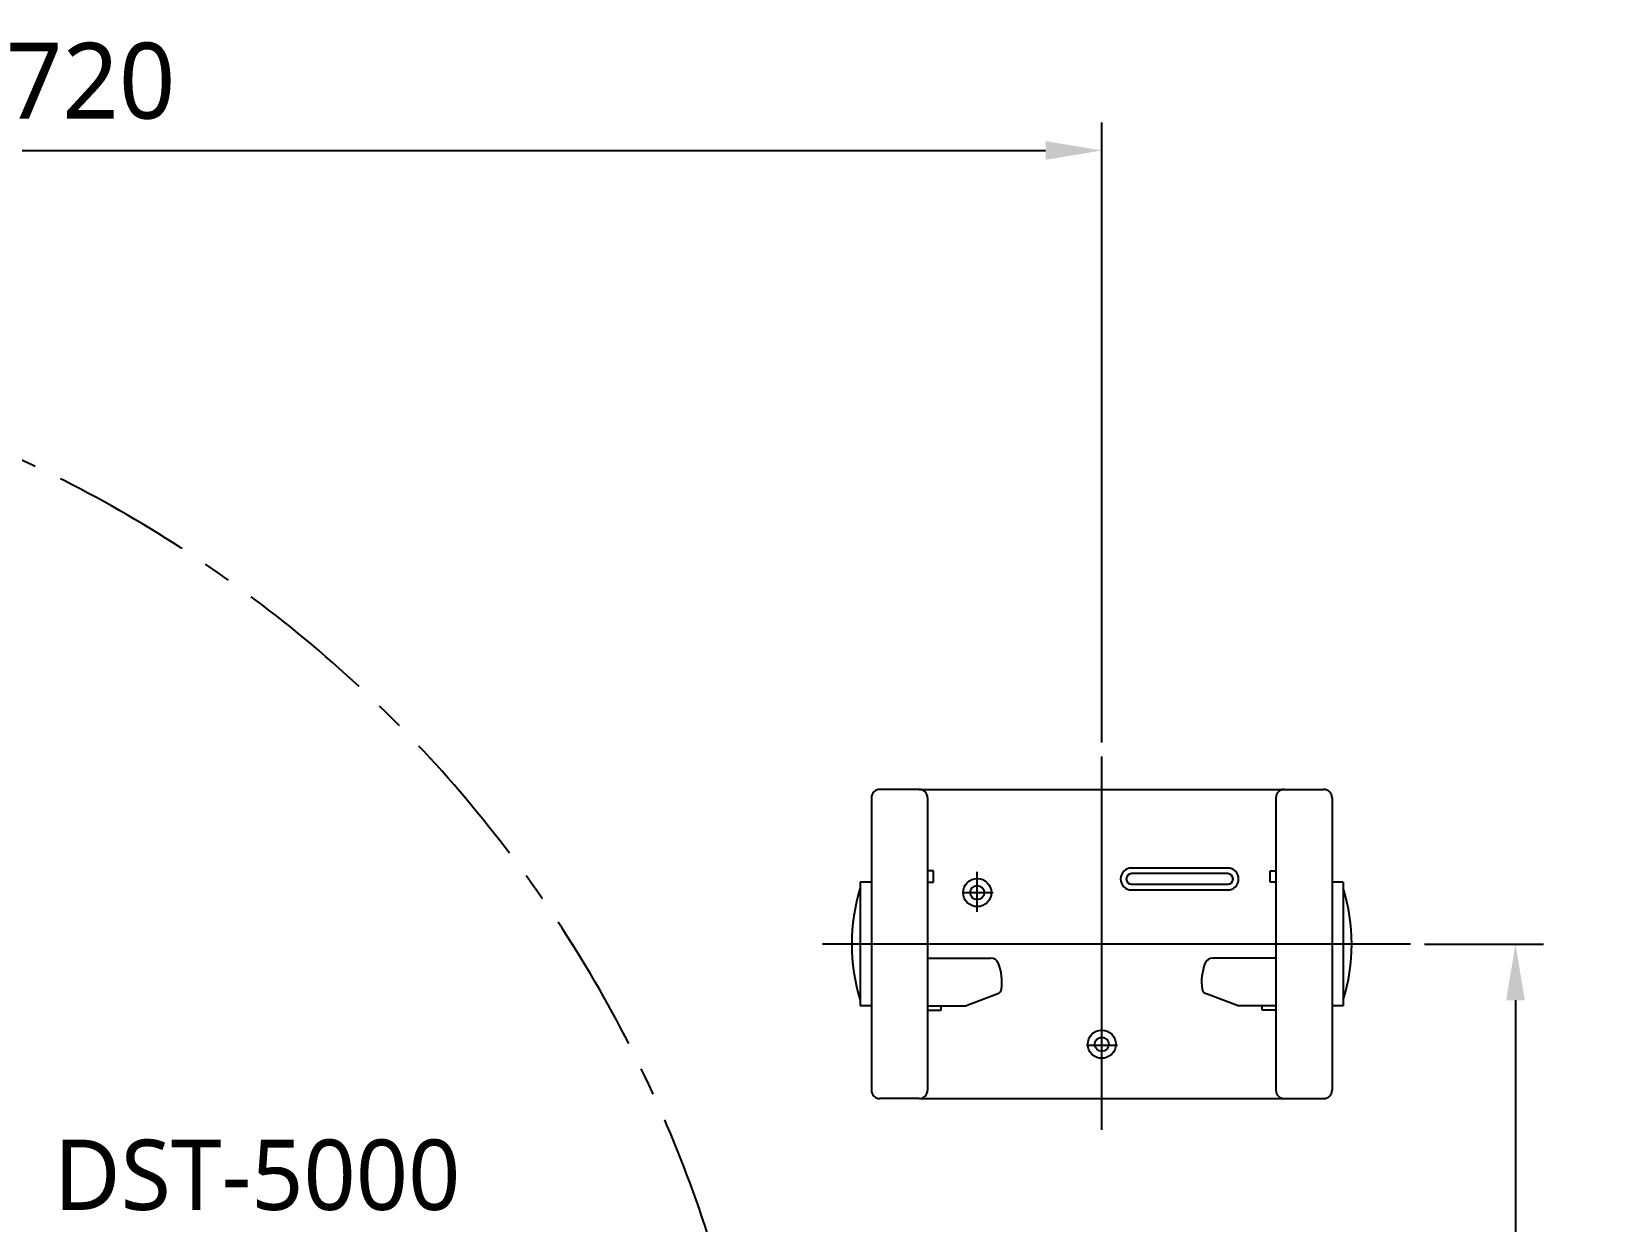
# Model space of a CAD drawing. Extents: x -37 to 6627, y -242 to 2286.
# Drawn here: x 4331 to 4890, y 518 to 942 of the extents above; entities that cross this region are included whole.
import ezdxf

# ---------------------------------------------------------------- set-up
doc = ezdxf.new("R2010")
doc.units = 0
doc.header["$LTSCALE"] = 20
doc.header["$MEASUREMENT"] = 0
doc.linetypes.add('CENTER', pattern=[2, 1.25, -0.25, 0.25, -0.25])
doc.layers.get('DEFPOINTS').update_dxf_attribs({"linetype": 'CONTINUOUS'})
for name, color, linetype in [('1', 1, 'CONTINUOUS'), ('2', 2, 'CONTINUOUS'), ('3', 3, 'CONTINUOUS'), ('4', 4, 'CONTINUOUS'), ('CENTER', 2, 'CENTER')]:
    doc.layers.add(name, color=color, linetype=linetype)
doc.styles.add('ROMANS', font='NanumGothic.ttf')
doc.styles.get("Standard").update_dxf_attribs({"font": 'NanumGothic.ttf'})
doc.dimstyles.get("Standard").update_dxf_attribs({"dimtxt": 2.5, "dimasz": 2, "dimexe": 2, "dimexo": 1, "dimgap": 1.5, "dimtad": 1, "dimdec": 0, "dimlfac": 10, "dimrnd": 0.5, "dimzin": 0, "dimdsep": 46, "dimtxsty": 'Standard', "dimcen": 0, "dimclrt": 2, "dimadec": 0, "dimazin": 0, "dimtfac": 1, "dimtdec": 0, "dimtmove": 0, "dimatfit": 3, "dimfxl": 0, "dimtolj": 1, "dimtzin": 0, "dimarcsym": 0})

# ---------------------------------------------------------------- blocks, each defined once
blk = doc.blocks.new('*D24')
at = {"layer": '1', "color": 3, "lineweight": -2}
for p, q in [((3991.95, 827.14), (3991.95, 909.17)), ((4711.95, 688.49), (4711.95, 909.17)), ((4011.95, 899.17), (4691.95, 899.17))]:
    blk.add_line(p, q, dxfattribs=at)
at = {"layer": '1', "color": 3}
for points in [[(4011.95, 902.51), (4011.95, 895.84), (3991.95, 899.17)], [(4691.95, 902.51), (4691.95, 895.84), (4711.95, 899.17)]]:
    blk.add_solid(points, dxfattribs=at)
at = {"layer": 'DEFPOINTS', "color": 0}
for p in [(4711.95, 899.17), (3991.95, 822.14), (4711.95, 683.49)]:
    blk.add_point(p, dxfattribs=at)
at = {"layer": '1', "color": 2, "insert": (4351.95, 923.81), "char_height": 27, "attachment_point": 5}
blk.add_mtext('\\A1;720', dxfattribs=at)
blk = doc.blocks.new('*D25')
at = {"layer": '3', "color": 3, "lineweight": -2}
for p, q in [((4826.89, 616.8), (4869.25, 616.8)), ((4859.25, 596.8), (4859.25, 286.4)), ((4859.25, -73.2), (4859.25, 237.2)), ((4801.25, -93.2), (4869.25, -93.2))]:
    blk.add_line(p, q, dxfattribs=at)
at = {"layer": '3', "color": 3}
for points in [[(4855.92, 596.8), (4862.59, 596.8), (4859.25, 616.8)], [(4855.92, -73.2), (4862.59, -73.2), (4859.25, -93.2)]]:
    blk.add_solid(points, dxfattribs=at)
at = {"layer": 'DEFPOINTS', "color": 0}
for p in [(4821.89, 616.8), (4796.25, -93.2), (4859.25, -93.2)]:
    blk.add_point(p, dxfattribs=at)
at = {"layer": '3', "color": 2, "insert": (4859.25, 261.8), "char_height": 27, "attachment_point": 5}
blk.add_mtext('\\A1;710', dxfattribs=at)

msp = doc.modelspace()

# ---------------------------------------------------------------- linework, layer by layer
at = {"layer": '1'}
for p, q in [((4711.95334, 550.72717), (4711.95334, 683.48583)), ((4667.62148, 628.23172), (4667.62148, 642.54587)), ((4662.2344, 635.10979), (4673.24772, 635.10979)), ((4821.88677, 616.80157), (4612.57385, 616.80157)), ((4711.95334, 573.99938), (4711.95334, 588.31353)), ((4706.56627, 580.87745), (4717.57959, 580.87745))]:
    msp.add_line(p, q, dxfattribs=at)
at = {"layer": '4'}
for p, q in [((4646.95334, 671.80157), (4632.95334, 671.80157)), ((4646.95334, 671.80157), (4776.95334, 671.80157)), ((4776.95334, 671.80157), (4790.95334, 671.80157)), ((4629.95334, 668.80157), (4629.95334, 564.80157)), ((4649.95334, 668.80157), (4649.95334, 564.80157)), ((4773.95334, 668.80157), (4773.95334, 564.80157)), ((4793.95334, 668.80157), (4793.95334, 564.80157)), ((4629.95334, 638.80157), (4625.95334, 638.80157)), ((4625.95334, 638.80157), (4625.95334, 594.80157)), ((4652.04708, 642.81741), (4649.95334, 642.81741)), ((4649.95334, 638.80157), (4652.04708, 638.80157)), ((4652.04708, 638.80157), (4652.04708, 642.81741)), ((4771.85961, 642.81741), (4773.95334, 642.81741)), ((4771.85961, 638.80157), (4771.85961, 642.81741)), ((4773.95334, 638.80157), (4771.85961, 638.80157)), ((4797.95334, 638.80157), (4793.95334, 638.80157)), ((4797.95334, 638.80157), (4797.95334, 594.80157)), ((4649.95334, 611.80157), (4672.40827, 611.80157)), ((4773.95334, 611.80157), (4751.49841, 611.80157)), ((4663.44069, 594.80157), (4674.9825, 599.22557)), ((4760.466, 594.80157), (4748.92419, 599.22557)), ((4629.95334, 594.80157), (4625.95334, 594.80157)), ((4649.95334, 594.80157), (4663.44069, 594.80157)), ((4649.95334, 593.25676), (4654.80041, 593.25676)), ((4654.80041, 593.25676), (4654.80041, 594.80157)), ((4773.95334, 594.80157), (4760.466, 594.80157)), ((4769.10628, 593.25676), (4769.10628, 594.80157)), ((4773.95334, 593.25676), (4769.10628, 593.25676)), ((4797.95334, 594.80157), (4793.95334, 594.80157)), ((4646.95334, 561.80157), (4632.95334, 561.80157)), ((4646.95334, 561.80157), (4776.95334, 561.80157)), ((4776.95334, 561.80157), (4790.95334, 561.80157))]:
    msp.add_line(p, q, dxfattribs=at)
for points in [[(4756.79157, 636.07223, 1), (4756.79157, 643.85092), (4722.57026, 643.85092, 1), (4722.57026, 636.07223)], [(4756.79157, 638.07223, 1), (4756.79157, 641.85092), (4722.57026, 641.85092, 1), (4722.57026, 638.07223)]]:
    msp.add_lwpolyline(points, format="xyb", close=True, dxfattribs=at)
for centre, radius in [((4667.62148, 635.10979), 5), ((4667.62148, 635.10979), 2.5), ((4711.95334, 581.15645), 5), ((4711.95334, 581.15645), 2.5)]:
    msp.add_circle(centre, radius, dxfattribs=at)
for centre, radius, start, end in [((4632.95334, 668.80157), 3, 90, 180), ((4646.95334, 668.80157), 3, 0, 90), ((4776.95334, 668.80157), 3, 90, 180), ((4790.95334, 668.80157), 3, 0, 90), ((4691.1299, 616.80157), 68.17612, 162.9409066, 197.0590934), ((4732.77679, 616.80157), 68.17612, 342.9409066, 17.0590934), ((4672.40827, 608.80157), 3, 20.7430277, 90), ((4657.88594, 603.30157), 18.52895, 352.3215537, 20.7430277), ((4766.02075, 603.30157), 18.52895, 159.2569723, 187.6784463), ((4751.49841, 608.80157), 3, 90, 159.2569723), ((4674.26668, 601.09308), 2, 290.9719217, 352.3215537), ((4749.64001, 601.09308), 2, 187.6784463, 249.0280783), ((4632.95334, 564.80157), 3, 180, 270), ((4646.95334, 564.80157), 3, 270, 0), ((4776.95334, 564.80157), 3, 180, 270), ((4790.95334, 564.80157), 3, 270, 0)]:
    msp.add_arc(centre, radius, start, end, dxfattribs=at)
at = {"layer": 'CENTER', "color": 1, "linetype": 'CENTER', "ltscale": 2}
msp.add_arc((4134.94141, 372.28045), 459.01483, 357.1463275, 99.3894334, dxfattribs=at)

# ---------------------------------------------------------------- texts
at = {"layer": '2', "insert": (4338.86438, 534.52067), "char_height": 25, "width": 112.9783325, "attachment_point": 4, "style": 'ROMANS'}
msp.add_mtext('DST-5000', dxfattribs=at)

# ---------------------------------------------------------------- dimensions: what is measured, and where the dimension line sits
at = {"layer": '1'}
dim = msp.add_linear_dim(base=(4711.95334, 899.17287), p1=(3991.95334, 822.13744), p2=(4711.95334, 683.48583), dimstyle='Standard', override={"dimtxt": 27, "dimasz": 20, "dimexe": 10, "dimexo": 5, "dimgap": 10, "dimdec": 4, "dimlfac": 1, "dimzin": 8, "dimclrd": 3, "dimclre": 3, "dimtdec": 4, "dimarcsym": 1}, dxfattribs=at)
dim.commit()
dim.dimension.update_dxf_attribs({"geometry": '*D24', "text_midpoint": (4351.95334, 899.17287), "dimtype": 160})
at = {"layer": '3', "color": 7}
dim = msp.add_linear_dim(base=(4859.25454, -93.19843), p1=(4821.88677, 616.80157), p2=(4796.25454, -93.19843), angle=90, dimstyle='Standard', override={"dimtxt": 27, "dimasz": 20, "dimexe": 10, "dimexo": 5, "dimgap": 10, "dimtih": 1, "dimtoh": 1, "dimdec": 4, "dimlfac": 1, "dimzin": 8, "dimclrd": 3, "dimclre": 3, "dimtdec": 4, "dimarcsym": 1}, dxfattribs=at)
dim.commit()
dim.dimension.update_dxf_attribs({"geometry": '*D25', "text_midpoint": (4859.25454, 261.80157)})

doc.saveas('drawing.dxf')
